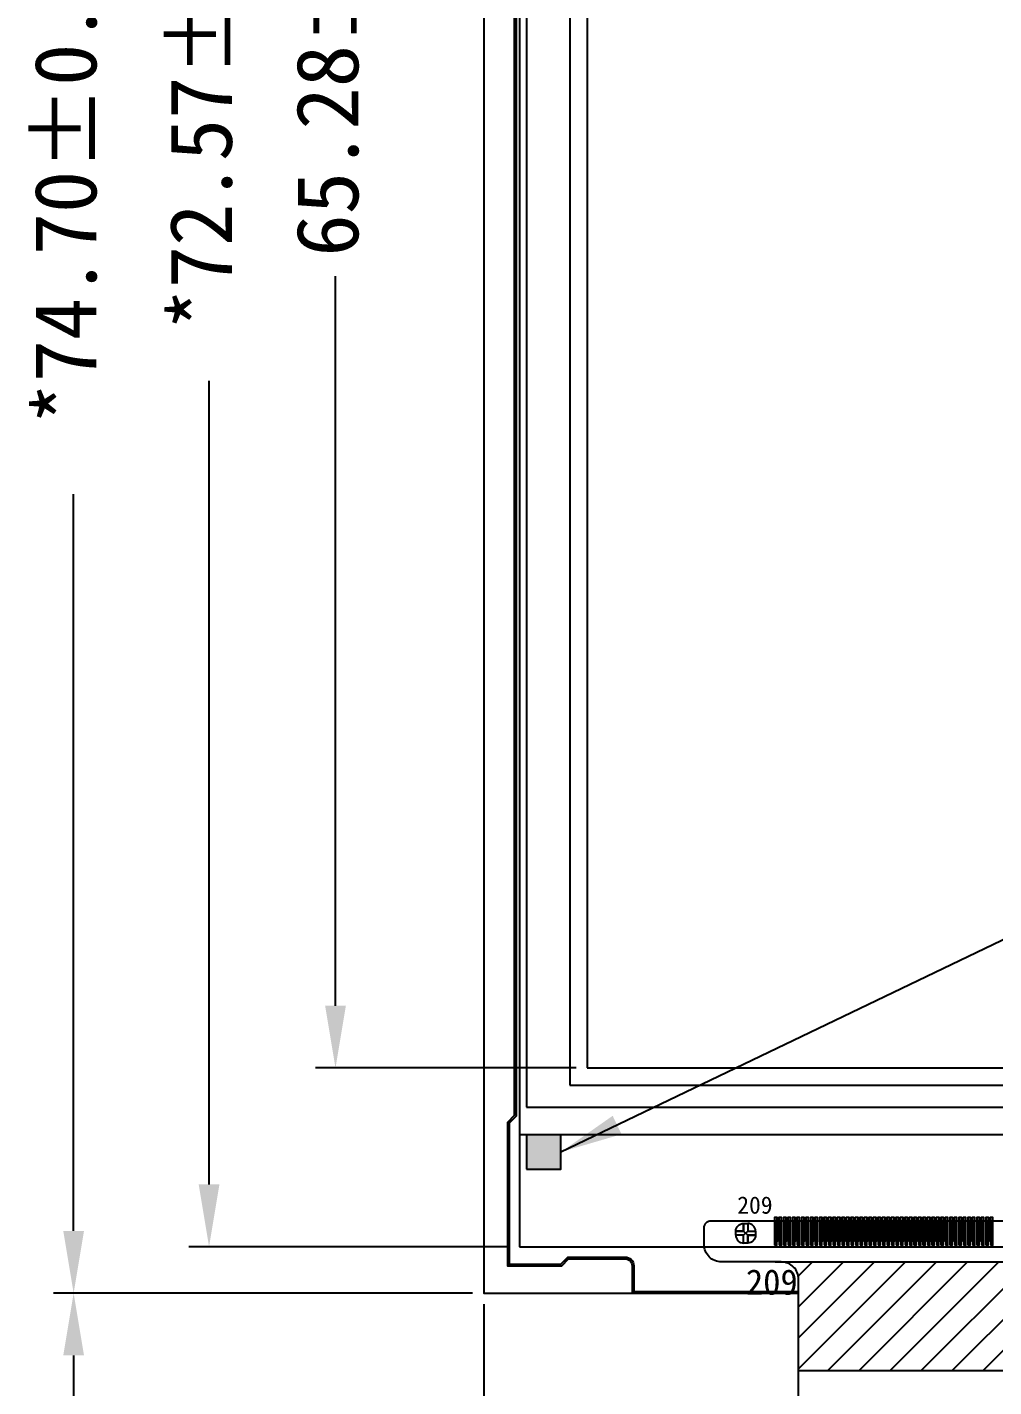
# Model space of a CAD drawing. Header units: millimetres. Extents: x -231 to 142, y 393 to 654.
# Drawn here: x -157.33 to -129.38, y 532.59 to 571.9 of the extents above; entities that cross this region are included whole.
import ezdxf

# ---------------------------------------------------------------- set-up
doc = ezdxf.new("R2010")
doc.units = ezdxf.units.MM
for name, color, linetype in [('BL-HOU', 7, 'Continuous'), ('DIM（标注）', 3, 'Continuous'), ('FPC', 2, 'Continuous'), ('LCD', 3, 'Continuous')]:
    doc.layers.add(name, color=color, linetype=linetype)
doc.layers.add('DIM', color=3, linetype='Continuous', lineweight=20)
doc.dimstyles.get("Standard").update_dxf_attribs({"dimtxt": 1.8, "dimasz": 1.8, "dimexe": 0.58, "dimexo": 0.325, "dimgap": 0.3, "dimtad": 0, "dimzin": 0, "dimdsep": 46, "dimtxsty": 'Standard', "dimcen": 0.3, "dimadec": 0, "dimazin": 0, "dimtfac": 1, "dimtofl": 0, "dimtmove": 0, "dimatfit": 3, "dimfxl": 0.18, "dimtolj": 1, "dimtzin": 0, "dimarcsym": 0})

# ---------------------------------------------------------------- blocks, each defined once
blk = doc.blocks.new('*D39')
at = {"layer": 'Defpoints', "color": 0}
for p in [(-141.134, 607.089), (-148.414, 541.809), (-141.134, 541.809)]:
    blk.add_point(p, dxfattribs=at)
at = {"layer": 'DIM', "color": 0, "lineweight": -2}
for p, q in [((-141.459, 607.089), (-148.994, 607.089)), ((-148.414, 605.289), (-148.414, 584.199)), ((-148.414, 543.609), (-148.414, 564.699)), ((-141.459, 541.809), (-148.994, 541.809))]:
    blk.add_line(p, q, dxfattribs=at)
at = {"layer": 'DIM', "color": 0}
for points in [[(-148.714, 605.289), (-148.114, 605.289), (-148.414, 607.089)], [(-148.714, 543.609), (-148.114, 543.609), (-148.414, 541.809)]]:
    blk.add_solid(points, dxfattribs=at)
at = {"layer": 'DIM', "color": 0, "insert": (-148.414, 574.449), "char_height": 1.8, "attachment_point": 5, "rotation": 90}
blk.add_mtext('\\A1;65.28%%P0.1(A.A)', dxfattribs=at)
blk = doc.blocks.new('*D40')
at = {"layer": 'Defpoints', "color": 0}
for p in [(-143.094, 609.209), (-152.07, 536.639), (-143.094, 536.639)]:
    blk.add_point(p, dxfattribs=at)
at = {"layer": 'DIM', "color": 0, "lineweight": -2}
for p, q in [((-143.419, 609.209), (-152.65, 609.209)), ((-152.07, 607.409), (-152.07, 584.174)), ((-152.07, 538.439), (-152.07, 561.674)), ((-143.419, 536.639), (-152.65, 536.639))]:
    blk.add_line(p, q, dxfattribs=at)
at = {"layer": 'DIM', "color": 0}
for points in [[(-152.37, 607.409), (-151.77, 607.409), (-152.07, 609.209)], [(-152.37, 538.439), (-151.77, 538.439), (-152.07, 536.639)]]:
    blk.add_solid(points, dxfattribs=at)
at = {"layer": 'DIM', "color": 0, "insert": (-152.07, 572.924), "char_height": 1.8, "attachment_point": 5, "rotation": 90}
blk.add_mtext('\\A1;*72.57%%P0.1(TFT)', dxfattribs=at)
blk = doc.blocks.new('*D31')
at = {"layer": 'Defpoints', "color": 0}
for p in [(-155.985, 609.999), (-144.124, 609.999), (-144.124, 535.299)]:
    blk.add_point(p, dxfattribs=at)
at = {"layer": 'DIM', "color": 0, "lineweight": -2}
for p, q in [((-144.449, 609.999), (-156.565, 609.999)), ((-155.985, 608.199), (-155.985, 586.899)), ((-155.985, 537.099), (-155.985, 558.399)), ((-144.449, 535.299), (-156.565, 535.299))]:
    blk.add_line(p, q, dxfattribs=at)
at = {"layer": 'DIM', "color": 0}
for points in [[(-156.285, 608.199), (-155.685, 608.199), (-155.985, 609.999)], [(-156.285, 537.099), (-155.685, 537.099), (-155.985, 535.299)]]:
    blk.add_solid(points, dxfattribs=at)
at = {"layer": 'DIM', "color": 0, "insert": (-155.985, 572.649), "char_height": 1.8, "attachment_point": 5, "rotation": 90}
blk.add_mtext('\\A1;*74.70%%P0.05(BL.OUT)', dxfattribs=at)
blk = doc.blocks.new('*D34')
at = {"layer": 'Defpoints', "color": 0}
for p in [(-144.124, 535.299), (-133.024, 516.691), (-133.024, 506.589)]:
    blk.add_point(p, dxfattribs=at)
at = {"layer": 'DIM（标注）', "color": 0, "lineweight": -2}
for p, q in [((-144.124, 534.974), (-144.124, 516.111)), ((-133.024, 506.914), (-133.024, 517.271)), ((-145.924, 516.691), (-147.724, 516.691)), ((-131.224, 516.691), (-129.424, 516.691))]:
    blk.add_line(p, q, dxfattribs=at)
at = {"layer": 'DIM（标注）', "color": 0}
for points in [[(-145.924, 516.991), (-145.924, 516.391), (-144.124, 516.691)], [(-131.224, 516.991), (-131.224, 516.391), (-133.024, 516.691)]]:
    blk.add_solid(points, dxfattribs=at)
at = {"layer": 'DIM（标注）', "color": 0, "insert": (-138.574, 516.691), "char_height": 1.8, "attachment_point": 5}
blk.add_mtext('\\A1;(11.10)', dxfattribs=at)
blk = doc.blocks.new('*D35')
at = {"layer": 'Defpoints', "color": 0}
for p in [(-144.124, 535.299), (-155.985, 506.389), (-132.822, 506.389)]:
    blk.add_point(p, dxfattribs=at)
at = {"layer": 'DIM', "color": 0, "lineweight": -2}
for p, q in [((-144.449, 535.299), (-156.565, 535.299)), ((-155.985, 533.499), (-155.985, 525.644)), ((-155.985, 508.189), (-155.985, 516.044)), ((-133.147, 506.389), (-156.565, 506.389))]:
    blk.add_line(p, q, dxfattribs=at)
at = {"layer": 'DIM', "color": 0}
for points in [[(-156.285, 533.499), (-155.685, 533.499), (-155.985, 535.299)], [(-156.285, 508.189), (-155.685, 508.189), (-155.985, 506.389)]]:
    blk.add_solid(points, dxfattribs=at)
at = {"layer": 'DIM', "color": 0, "insert": (-155.985, 520.844), "char_height": 1.8, "attachment_point": 5, "rotation": 90}
blk.add_mtext('\\A1;(28.91)', dxfattribs=at)
blk = doc.blocks.new('lcd')
at = {"layer": 'LCD'}
blk.add_hatch(color=256, dxfattribs=at).paths.add_polyline_path([(1205.452, 2088.803), (1206.452, 2088.803), (1206.452, 2089.803), (1205.452, 2089.803)])
for p, q in [((1245.892, 2089.803), (1205.252, 2089.803)), ((1211.732, 2086.893), (1211.852, 2087.013)), ((1211.852, 2086.893), (1211.732, 2087.013))]:
    blk.add_line(p, q, dxfattribs=at)
for points in [[(1205.252, 2086.563), (1245.892, 2086.563), (1245.892, 2159.133), (1205.252, 2159.133)], [(1207.212, 2091.733), (1243.932, 2091.733), (1243.932, 2157.013), (1207.212, 2157.013)], [(1205.452, 2088.803), (1206.452, 2088.803), (1206.452, 2089.803), (1205.452, 2089.803)], [(1212.622, 2086.713), (1212.702, 2086.713), (1212.702, 2087.413), (1212.622, 2087.413)], [(1212.752, 2086.713), (1212.832, 2086.713), (1212.832, 2087.413), (1212.752, 2087.413)], [(1212.882, 2086.713), (1212.962, 2086.713), (1212.962, 2087.413), (1212.882, 2087.413)], [(1213.012, 2086.713), (1213.092, 2086.713), (1213.092, 2087.413), (1213.012, 2087.413)], [(1213.142, 2086.713), (1213.222, 2086.713), (1213.222, 2087.413), (1213.142, 2087.413)], [(1213.272, 2086.713), (1213.352, 2086.713), (1213.352, 2087.413), (1213.272, 2087.413)], [(1213.402, 2086.713), (1213.482, 2086.713), (1213.482, 2087.413), (1213.402, 2087.413)], [(1213.532, 2086.713), (1213.612, 2086.713), (1213.612, 2087.413), (1213.532, 2087.413)], [(1213.662, 2086.713), (1213.742, 2086.713), (1213.742, 2087.413), (1213.662, 2087.413)], [(1213.792, 2086.713), (1213.872, 2086.713), (1213.872, 2087.413), (1213.792, 2087.413)], [(1213.922, 2086.713), (1214.002, 2086.713), (1214.002, 2087.413), (1213.922, 2087.413)], [(1214.052, 2086.713), (1214.132, 2086.713), (1214.132, 2087.413), (1214.052, 2087.413)], [(1214.182, 2086.713), (1214.262, 2086.713), (1214.262, 2087.413), (1214.182, 2087.413)], [(1214.312, 2086.713), (1214.392, 2086.713), (1214.392, 2087.413), (1214.312, 2087.413)], [(1214.442, 2086.713), (1214.522, 2086.713), (1214.522, 2087.413), (1214.442, 2087.413)], [(1214.572, 2086.713), (1214.652, 2086.713), (1214.652, 2087.413), (1214.572, 2087.413)], [(1214.702, 2086.713), (1214.782, 2086.713), (1214.782, 2087.413), (1214.702, 2087.413)], [(1214.832, 2086.713), (1214.912, 2086.713), (1214.912, 2087.413), (1214.832, 2087.413)], [(1214.962, 2086.713), (1215.042, 2086.713), (1215.042, 2087.413), (1214.962, 2087.413)], [(1215.092, 2086.713), (1215.172, 2086.713), (1215.172, 2087.413), (1215.092, 2087.413)], [(1215.222, 2086.713), (1215.302, 2086.713), (1215.302, 2087.413), (1215.222, 2087.413)], [(1215.352, 2086.713), (1215.432, 2086.713), (1215.432, 2087.413), (1215.352, 2087.413)], [(1215.482, 2086.713), (1215.562, 2086.713), (1215.562, 2087.413), (1215.482, 2087.413)], [(1215.612, 2086.713), (1215.692, 2086.713), (1215.692, 2087.413), (1215.612, 2087.413)], [(1215.742, 2086.713), (1215.822, 2086.713), (1215.822, 2087.413), (1215.742, 2087.413)], [(1215.872, 2086.713), (1215.952, 2086.713), (1215.952, 2087.413), (1215.872, 2087.413)], [(1216.002, 2086.713), (1216.082, 2086.713), (1216.082, 2087.413), (1216.002, 2087.413)], [(1216.132, 2086.713), (1216.212, 2086.713), (1216.212, 2087.413), (1216.132, 2087.413)], [(1216.262, 2086.713), (1216.342, 2086.713), (1216.342, 2087.413), (1216.262, 2087.413)], [(1216.392, 2086.713), (1216.472, 2086.713), (1216.472, 2087.413), (1216.392, 2087.413)], [(1216.522, 2086.713), (1216.602, 2086.713), (1216.602, 2087.413), (1216.522, 2087.413)], [(1216.652, 2086.713), (1216.732, 2086.713), (1216.732, 2087.413), (1216.652, 2087.413)], [(1216.782, 2086.713), (1216.862, 2086.713), (1216.862, 2087.413), (1216.782, 2087.413)], [(1216.912, 2086.713), (1216.992, 2086.713), (1216.992, 2087.413), (1216.912, 2087.413)], [(1217.042, 2086.713), (1217.122, 2086.713), (1217.122, 2087.413), (1217.042, 2087.413)], [(1217.172, 2086.713), (1217.252, 2086.713), (1217.252, 2087.413), (1217.172, 2087.413)], [(1217.302, 2086.713), (1217.382, 2086.713), (1217.382, 2087.413), (1217.302, 2087.413)], [(1217.432, 2086.713), (1217.512, 2086.713), (1217.512, 2087.413), (1217.432, 2087.413)], [(1217.562, 2086.713), (1217.642, 2086.713), (1217.642, 2087.413), (1217.562, 2087.413)], [(1217.692, 2086.713), (1217.772, 2086.713), (1217.772, 2087.413), (1217.692, 2087.413)], [(1217.822, 2086.713), (1217.902, 2086.713), (1217.902, 2087.413), (1217.822, 2087.413)], [(1217.952, 2086.713), (1218.032, 2086.713), (1218.032, 2087.413), (1217.952, 2087.413)], [(1218.082, 2086.713), (1218.162, 2086.713), (1218.162, 2087.413), (1218.082, 2087.413)], [(1218.212, 2086.713), (1218.292, 2086.713), (1218.292, 2087.413), (1218.212, 2087.413)], [(1218.342, 2086.713), (1218.422, 2086.713), (1218.422, 2087.413), (1218.342, 2087.413)], [(1218.472, 2086.713), (1218.552, 2086.713), (1218.552, 2087.413), (1218.472, 2087.413)], [(1218.602, 2086.713), (1218.682, 2086.713), (1218.682, 2087.413), (1218.602, 2087.413)], [(1218.732, 2086.713), (1218.812, 2086.713), (1218.812, 2087.413), (1218.732, 2087.413)], [(1218.862, 2086.713), (1218.942, 2086.713), (1218.942, 2087.413), (1218.862, 2087.413)]]:
    blk.add_lwpolyline(points, close=True, dxfattribs=at)
for points in [[(1211.508, 2087.013, -0.414214), (1211.732, 2087.237), (1211.732, 2087.013)], [(1212.076, 2087.013, 0.414214), (1211.852, 2087.237), (1211.852, 2087.013)], [(1211.508, 2086.893, 0.414214), (1211.732, 2086.669), (1211.732, 2086.893)], [(1212.076, 2086.893, -0.414214), (1211.852, 2086.669), (1211.852, 2086.893)]]:
    blk.add_lwpolyline(points, format="xyb", close=True, dxfattribs=at)
at = {"layer": 'LCD', "insert": (1211.549, 2088.018), "char_height": 0.5, "width": 0.79063, "attachment_point": 1}
blk.add_mtext('209', dxfattribs=at)
at = {"layer": 'DIM（标注）'}
blk.add_leader([(1206.452, 2089.303), (1219.422, 2095.532), (1231.38, 2095.532)], dimstyle='Standard', override={"dimgap": 0.5, "dimtad": 0}, dxfattribs=at)

msp = doc.modelspace()

# ---------------------------------------------------------------- hatches: boundary and pattern name
h = msp.add_hatch()
h.set_pattern_fill('ANSI31', color=0, scale=0.2)
h.paths.add_polyline_path([(-109.824, 533.049, -0.414214), (-110.824, 534.049), (-110.824, 535.699, -0.414214), (-110.324, 536.199), (-135.524, 536.199, -0.414214), (-135.024, 535.699), (-135.024, 533.049)])
h.paths.add_polyline_path([(-133.024, 523.493), (-133.024, 511.389), (-112.524, 511.389), (-112.524, 523.493)])
h.paths.add_polyline_path([(-124.306, 535.481), (-119.728, 535.481), (-119.728, 533.659), (-124.306, 533.659)], flags=24)
h.paths.add_polyline_path([(-136.731, 536.17), (-134.528, 536.17), (-134.528, 535.068), (-136.731, 535.068)], flags=9)
h.paths.add_polyline_path([(-124.819, 518.27), (-120.241, 518.27), (-120.241, 516.447), (-124.819, 516.447)], flags=24)
h.paths.add_polyline_path([(-116.285, 513.939), (-113.348, 513.939), (-113.348, 511.736), (-116.285, 511.736)], flags=24)
h.paths.add_polyline_path([(-131.66, 513.939), (-130.436, 513.939), (-130.436, 511.736), (-131.66, 511.736)], flags=24)

# ---------------------------------------------------------------- linework, layer by layer
at = {"color": 20}
for p, q in [((-135.705, 536.199), (-108.189, 536.199)), ((-109.024, 533.049), (-135.024, 533.049))]:
    msp.add_line(p, q, dxfattribs=at)
at = {"layer": 'BL-HOU'}
msp.add_lwpolyline([(-110.824, 535.299), (-101.424, 535.299), (-101.424, 609.999), (-144.124, 609.999), (-144.124, 535.299), (-135.024, 535.299)], dxfattribs=at)
at = {"layer": 'BL-HOU', "color": 125}
msp.add_lwpolyline([(-141.634, 541.309), (-103.914, 541.309), (-103.914, 607.589), (-141.634, 607.589)], close=True, dxfattribs=at)
at = {"layer": 'BL-HOU'}
msp.add_lwpolyline([(-143.244, 604.649), (-143.244, 540.434), (-143.444, 540.234), (-143.444, 536.089), (-141.874, 536.089), (-141.674, 536.289), (-140.038, 536.289, -0.414214), (-139.838, 536.089), (-139.838, 535.299), (-135.024, 535.299)], format="xyb", dxfattribs=at)
at = {"layer": 'BL-HOU', "color": 125}
msp.add_lwpolyline([(-143.194, 604.669), (-143.194, 540.413), (-143.394, 540.213), (-143.394, 536.139), (-141.895, 536.139), (-141.695, 536.339), (-140.038, 536.339, -0.414214), (-139.788, 536.089), (-139.788, 535.349), (-135.024, 535.349)], format="xyb", dxfattribs=at)
at = {"layer": 'FPC', "color": 20}
msp.add_lwpolyline([(-135.024, 528.421), (-135.024, 535.699, 0.414214), (-135.524, 536.199), (-137.254, 536.199, -0.414214), (-137.754, 536.699), (-137.754, 537.189, -0.414214), (-137.554, 537.389), (-106.774, 537.389, -0.414214), (-106.574, 537.189), (-106.574, 536.699, -0.414214), (-107.074, 536.199), (-110.324, 536.199, 0.414214), (-110.824, 535.699), (-110.824, 534.049, 0.414214), (-109.824, 533.049), (-106.574, 533.049, -0.414214), (-106.074, 532.549)], format="xyb", dxfattribs=at)
at = {"layer": 'FPC'}
for points in [[(-135.717, 536.689), (-135.652, 536.689), (-135.652, 537.389), (-135.717, 537.389)], [(-135.587, 536.689), (-135.522, 536.689), (-135.522, 537.389), (-135.587, 537.389)], [(-135.457, 536.689), (-135.392, 536.689), (-135.392, 537.389), (-135.457, 537.389)], [(-135.327, 536.689), (-135.262, 536.689), (-135.262, 537.389), (-135.327, 537.389)], [(-135.197, 536.689), (-135.132, 536.689), (-135.132, 537.389), (-135.197, 537.389)], [(-135.067, 536.689), (-135.002, 536.689), (-135.002, 537.389), (-135.067, 537.389)], [(-134.937, 536.689), (-134.872, 536.689), (-134.872, 537.389), (-134.937, 537.389)], [(-134.807, 536.689), (-134.742, 536.689), (-134.742, 537.389), (-134.807, 537.389)], [(-134.677, 536.689), (-134.612, 536.689), (-134.612, 537.389), (-134.677, 537.389)], [(-134.547, 536.689), (-134.482, 536.689), (-134.482, 537.389), (-134.547, 537.389)], [(-134.417, 536.689), (-134.352, 536.689), (-134.352, 537.389), (-134.417, 537.389)], [(-134.287, 536.689), (-134.222, 536.689), (-134.222, 537.389), (-134.287, 537.389)], [(-134.157, 536.689), (-134.092, 536.689), (-134.092, 537.389), (-134.157, 537.389)], [(-134.027, 536.689), (-133.962, 536.689), (-133.962, 537.389), (-134.027, 537.389)], [(-133.897, 536.689), (-133.832, 536.689), (-133.832, 537.389), (-133.897, 537.389)], [(-133.767, 536.689), (-133.702, 536.689), (-133.702, 537.389), (-133.767, 537.389)], [(-133.637, 536.689), (-133.572, 536.689), (-133.572, 537.389), (-133.637, 537.389)], [(-133.507, 536.689), (-133.442, 536.689), (-133.442, 537.389), (-133.507, 537.389)], [(-133.377, 536.689), (-133.312, 536.689), (-133.312, 537.389), (-133.377, 537.389)], [(-133.247, 536.689), (-133.182, 536.689), (-133.182, 537.389), (-133.247, 537.389)], [(-133.117, 536.689), (-133.052, 536.689), (-133.052, 537.389), (-133.117, 537.389)], [(-132.987, 536.689), (-132.922, 536.689), (-132.922, 537.389), (-132.987, 537.389)], [(-132.857, 536.689), (-132.792, 536.689), (-132.792, 537.389), (-132.857, 537.389)], [(-132.727, 536.689), (-132.662, 536.689), (-132.662, 537.389), (-132.727, 537.389)], [(-132.597, 536.689), (-132.532, 536.689), (-132.532, 537.389), (-132.597, 537.389)], [(-132.467, 536.689), (-132.402, 536.689), (-132.402, 537.389), (-132.467, 537.389)], [(-132.337, 536.689), (-132.272, 536.689), (-132.272, 537.389), (-132.337, 537.389)], [(-132.207, 536.689), (-132.142, 536.689), (-132.142, 537.389), (-132.207, 537.389)], [(-132.077, 536.689), (-132.012, 536.689), (-132.012, 537.389), (-132.077, 537.389)], [(-131.947, 536.689), (-131.882, 536.689), (-131.882, 537.389), (-131.947, 537.389)], [(-131.817, 536.689), (-131.752, 536.689), (-131.752, 537.389), (-131.817, 537.389)], [(-131.687, 536.689), (-131.622, 536.689), (-131.622, 537.389), (-131.687, 537.389)], [(-131.557, 536.689), (-131.492, 536.689), (-131.492, 537.389), (-131.557, 537.389)], [(-131.427, 536.689), (-131.362, 536.689), (-131.362, 537.389), (-131.427, 537.389)], [(-131.297, 536.689), (-131.232, 536.689), (-131.232, 537.389), (-131.297, 537.389)], [(-131.167, 536.689), (-131.102, 536.689), (-131.102, 537.389), (-131.167, 537.389)], [(-131.037, 536.689), (-130.972, 536.689), (-130.972, 537.389), (-131.037, 537.389)], [(-130.907, 536.689), (-130.842, 536.689), (-130.842, 537.389), (-130.907, 537.389)], [(-130.777, 536.689), (-130.712, 536.689), (-130.712, 537.389), (-130.777, 537.389)], [(-130.647, 536.689), (-130.582, 536.689), (-130.582, 537.389), (-130.647, 537.389)], [(-130.517, 536.689), (-130.452, 536.689), (-130.452, 537.389), (-130.517, 537.389)], [(-130.387, 536.689), (-130.322, 536.689), (-130.322, 537.389), (-130.387, 537.389)], [(-130.257, 536.689), (-130.192, 536.689), (-130.192, 537.389), (-130.257, 537.389)], [(-130.127, 536.689), (-130.062, 536.689), (-130.062, 537.389), (-130.127, 537.389)], [(-129.997, 536.689), (-129.932, 536.689), (-129.932, 537.389), (-129.997, 537.389)], [(-129.867, 536.689), (-129.802, 536.689), (-129.802, 537.389), (-129.867, 537.389)], [(-129.737, 536.689), (-129.672, 536.689), (-129.672, 537.389), (-129.737, 537.389)], [(-129.607, 536.689), (-129.542, 536.689), (-129.542, 537.389), (-129.607, 537.389)], [(-129.477, 536.689), (-129.412, 536.689), (-129.412, 537.389), (-129.477, 537.389)], [(-136.494, 536.969), (-136.494, 536.745), (-136.614, 536.745), (-136.614, 536.969), (-136.838, 536.969), (-136.838, 537.089), (-136.614, 537.089), (-136.614, 537.313), (-136.494, 537.313), (-136.494, 537.089), (-136.27, 537.089), (-136.27, 536.969)]]:
    msp.add_lwpolyline(points, close=True, dxfattribs=at)
at = {"layer": 'FPC', "color": 2}
for points in [[(-135.717, 536.689), (-135.652, 536.689), (-135.652, 537.389), (-135.717, 537.389)], [(-135.587, 536.689), (-135.522, 536.689), (-135.522, 537.389), (-135.587, 537.389)], [(-135.457, 536.689), (-135.392, 536.689), (-135.392, 537.389), (-135.457, 537.389)], [(-135.327, 536.689), (-135.262, 536.689), (-135.262, 537.389), (-135.327, 537.389)], [(-135.197, 536.689), (-135.132, 536.689), (-135.132, 537.389), (-135.197, 537.389)], [(-135.067, 536.689), (-135.002, 536.689), (-135.002, 537.389), (-135.067, 537.389)], [(-134.937, 536.689), (-134.872, 536.689), (-134.872, 537.389), (-134.937, 537.389)], [(-134.807, 536.689), (-134.742, 536.689), (-134.742, 537.389), (-134.807, 537.389)], [(-134.677, 536.689), (-134.612, 536.689), (-134.612, 537.389), (-134.677, 537.389)], [(-134.547, 536.689), (-134.482, 536.689), (-134.482, 537.389), (-134.547, 537.389)], [(-134.417, 536.689), (-134.352, 536.689), (-134.352, 537.389), (-134.417, 537.389)], [(-134.287, 536.689), (-134.222, 536.689), (-134.222, 537.389), (-134.287, 537.389)], [(-134.157, 536.689), (-134.092, 536.689), (-134.092, 537.389), (-134.157, 537.389)], [(-134.027, 536.689), (-133.962, 536.689), (-133.962, 537.389), (-134.027, 537.389)], [(-133.897, 536.689), (-133.832, 536.689), (-133.832, 537.389), (-133.897, 537.389)], [(-133.767, 536.689), (-133.702, 536.689), (-133.702, 537.389), (-133.767, 537.389)], [(-133.637, 536.689), (-133.572, 536.689), (-133.572, 537.389), (-133.637, 537.389)], [(-133.507, 536.689), (-133.442, 536.689), (-133.442, 537.389), (-133.507, 537.389)], [(-133.377, 536.689), (-133.312, 536.689), (-133.312, 537.389), (-133.377, 537.389)], [(-133.247, 536.689), (-133.182, 536.689), (-133.182, 537.389), (-133.247, 537.389)], [(-133.117, 536.689), (-133.052, 536.689), (-133.052, 537.389), (-133.117, 537.389)], [(-132.987, 536.689), (-132.922, 536.689), (-132.922, 537.389), (-132.987, 537.389)], [(-132.857, 536.689), (-132.792, 536.689), (-132.792, 537.389), (-132.857, 537.389)], [(-132.727, 536.689), (-132.662, 536.689), (-132.662, 537.389), (-132.727, 537.389)], [(-132.597, 536.689), (-132.532, 536.689), (-132.532, 537.389), (-132.597, 537.389)], [(-132.467, 536.689), (-132.402, 536.689), (-132.402, 537.389), (-132.467, 537.389)], [(-132.337, 536.689), (-132.272, 536.689), (-132.272, 537.389), (-132.337, 537.389)], [(-132.207, 536.689), (-132.142, 536.689), (-132.142, 537.389), (-132.207, 537.389)], [(-132.077, 536.689), (-132.012, 536.689), (-132.012, 537.389), (-132.077, 537.389)], [(-131.947, 536.689), (-131.882, 536.689), (-131.882, 537.389), (-131.947, 537.389)], [(-131.817, 536.689), (-131.752, 536.689), (-131.752, 537.389), (-131.817, 537.389)], [(-131.687, 536.689), (-131.622, 536.689), (-131.622, 537.389), (-131.687, 537.389)], [(-131.557, 536.689), (-131.492, 536.689), (-131.492, 537.389), (-131.557, 537.389)], [(-131.427, 536.689), (-131.362, 536.689), (-131.362, 537.389), (-131.427, 537.389)], [(-131.297, 536.689), (-131.232, 536.689), (-131.232, 537.389), (-131.297, 537.389)], [(-131.167, 536.689), (-131.102, 536.689), (-131.102, 537.389), (-131.167, 537.389)], [(-131.037, 536.689), (-130.972, 536.689), (-130.972, 537.389), (-131.037, 537.389)], [(-130.907, 536.689), (-130.842, 536.689), (-130.842, 537.389), (-130.907, 537.389)], [(-130.777, 536.689), (-130.712, 536.689), (-130.712, 537.389), (-130.777, 537.389)], [(-130.647, 536.689), (-130.582, 536.689), (-130.582, 537.389), (-130.647, 537.389)], [(-130.517, 536.689), (-130.452, 536.689), (-130.452, 537.389), (-130.517, 537.389)], [(-130.387, 536.689), (-130.322, 536.689), (-130.322, 537.389), (-130.387, 537.389)], [(-130.257, 536.689), (-130.192, 536.689), (-130.192, 537.389), (-130.257, 537.389)], [(-130.127, 536.689), (-130.062, 536.689), (-130.062, 537.389), (-130.127, 537.389)], [(-129.997, 536.689), (-129.932, 536.689), (-129.932, 537.389), (-129.997, 537.389)], [(-129.867, 536.689), (-129.802, 536.689), (-129.802, 537.389), (-129.867, 537.389)], [(-129.737, 536.689), (-129.672, 536.689), (-129.672, 537.389), (-129.737, 537.389)], [(-129.607, 536.689), (-129.542, 536.689), (-129.542, 537.389), (-129.607, 537.389)], [(-129.477, 536.689), (-129.412, 536.689), (-129.412, 537.389), (-129.477, 537.389)], [(-136.494, 536.969), (-136.494, 536.745), (-136.614, 536.745), (-136.614, 536.969), (-136.838, 536.969), (-136.838, 537.089), (-136.614, 537.089), (-136.614, 537.313), (-136.494, 537.313), (-136.494, 537.089), (-136.27, 537.089), (-136.27, 536.969)]]:
    msp.add_lwpolyline(points, close=True, dxfattribs=at)
at = {"layer": 'LCD', "color": 232}
msp.add_lwpolyline([(-142.894, 540.679), (-102.654, 540.679), (-102.654, 609.009), (-142.894, 609.009)], close=True, dxfattribs=at)

# ---------------------------------------------------------------- block references
at = {"layer": 'LCD'}
msp.add_blockref('lcd', (-1348.346, -1549.924), dxfattribs=at)

# ---------------------------------------------------------------- texts
at = {"layer": 'FPC', "color": 2, "insert": (-136.547, 535.986), "char_height": 0.7342, "width": 0.48148, "attachment_point": 1}
msp.add_mtext('209', dxfattribs=at)

# ---------------------------------------------------------------- dimensions: what is measured, and where the dimension line sits
at = {"layer": 'DIM', "color": 3}
for base, p1, p2, text, picture, middle in [((-155.985, 609.999), (-144.124, 535.299), (-144.124, 609.999), '*<>%%P0.05(BL.OUT)', '*D31', (-155.985, 572.649)), ((-152.07, 536.639), (-143.094, 609.209), (-143.094, 536.639), '*<>%%P0.1(TFT)', '*D40', (-152.07, 572.924)), ((-148.414, 541.809), (-141.134, 607.089), (-141.134, 541.809), '<>%%P0.1(A.A)', '*D39', (-148.414, 574.449)), ((-155.985, 506.389), (-144.124, 535.299), (-132.822, 506.389), '(<>)', '*D35', (-155.985, 520.844))]:
    dim = msp.add_linear_dim(base=base, p1=p1, p2=p2, angle=90, text=text, dimstyle='Standard', dxfattribs=at)
    dim.commit()
    dim.dimension.update_dxf_attribs({"geometry": picture, "text_midpoint": middle})
at = {"layer": 'DIM（标注）', "color": 3}
dim = msp.add_linear_dim(base=(-133.024, 516.691), p1=(-144.124, 535.299), p2=(-133.024, 506.589), text='(<>)', dimstyle='Standard', dxfattribs=at)
dim.commit()
dim.dimension.update_dxf_attribs({"geometry": '*D34', "text_midpoint": (-138.574, 516.691)})

doc.saveas('drawing.dxf')
